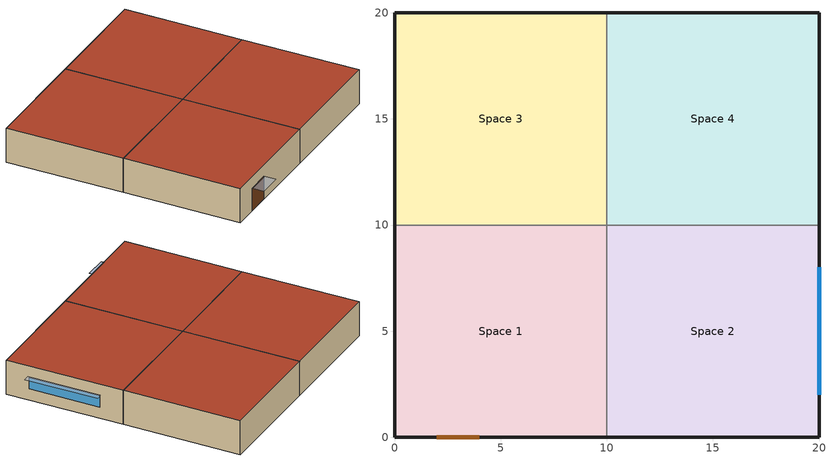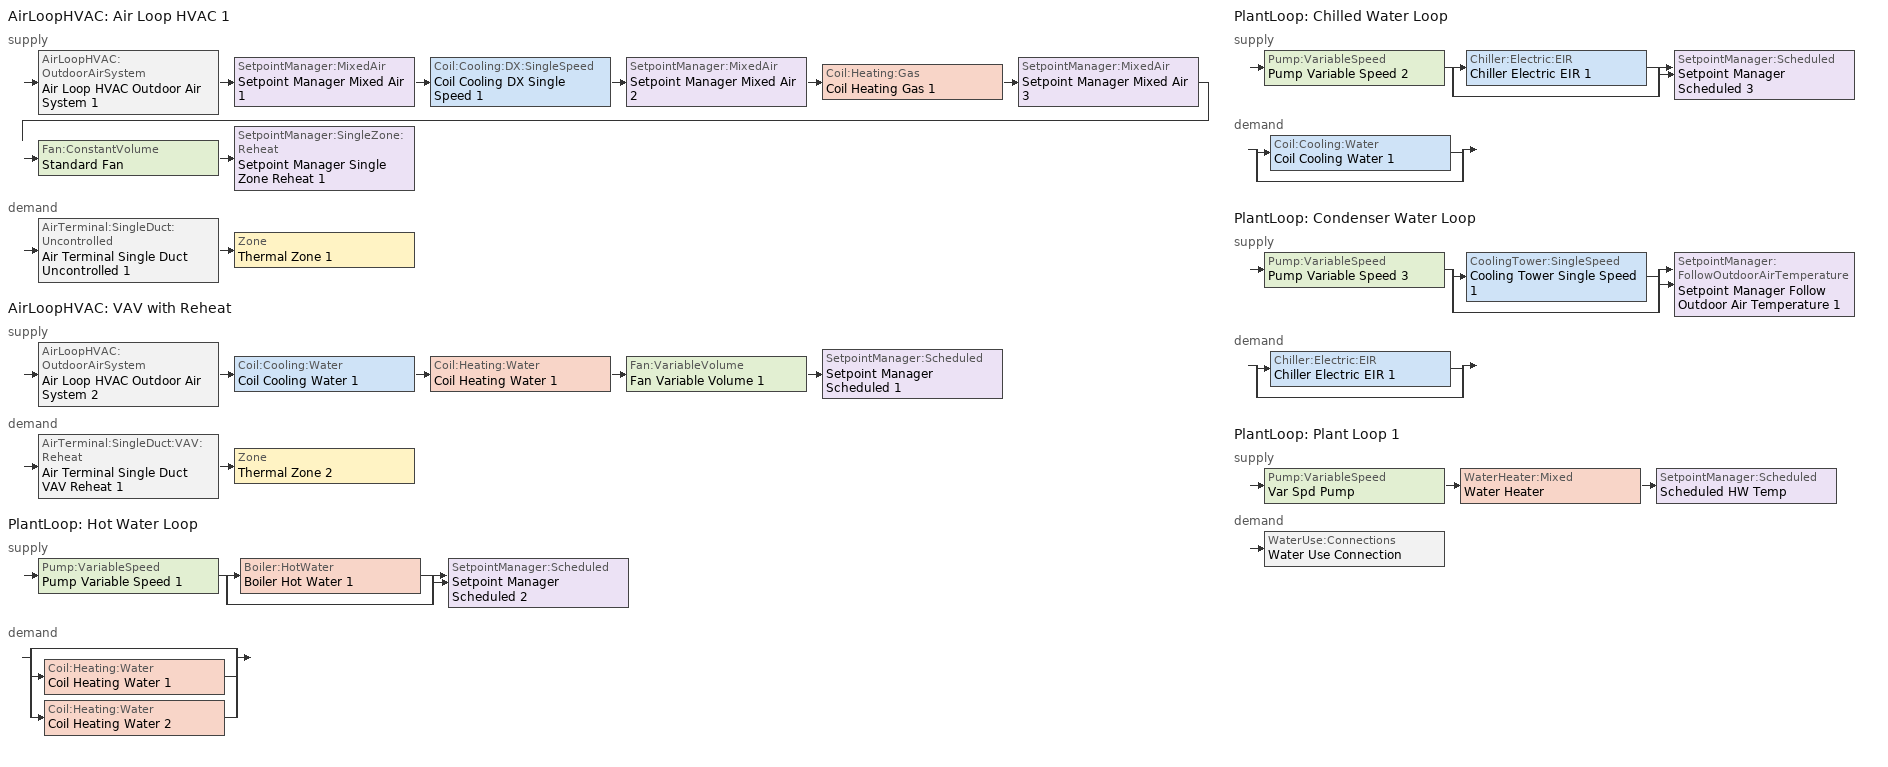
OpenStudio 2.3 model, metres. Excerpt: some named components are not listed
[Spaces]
Space 1
 floor ground: 10,10 10,0 0,0 0,10 z0
 wall outside: 0,10 0,0 10,0 z0:3
 wall to Space 3: 10,10 0,10 z0:3
 wall to Space 2: 10,0 10,10 z0:3
 door: 2,0 4,0 z0:2
 roof outside: 10,0 10,10 0,10 0,0 z3
Space 2
 floor ground: 20,10 20,0 10,0 10,10 z0
 wall outside: 10,0 20,0 20,10 z0:3
 wall to Space 4: 20,10 10,10 z0:3
 window: 20,2 20,8 z1:2
 roof outside: 20,0 20,10 10,10 10,0 z3
Space 3
 floor ground: 10,20 10,10 0,10 0,20 z0
 wall outside: 10,20 0,20 0,10 z0:3
 wall to Space 4: 10,10 10,20 z0:3
 roof outside: 10,10 10,20 0,20 0,10 z3
Space 4
 floor ground: 20,20 20,10 10,10 10,20 z0
 wall outside: 20,10 20,20 10,20 z0:3
 roof outside: 20,10 20,20 10,20 10,10 z3
shading: 20.55,1.9 20.55,8.1 20,8.1 20,1.9 z2.1; 4,-1 4,0 2,0 2,-1 z2
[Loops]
AirLoopHVAC 'Air Loop HVAC 1'
 supply: AirLoopHVAC:OutdoorAirSystem 'Air Loop HVAC Outdoor Air System 1' > SetpointManager:MixedAir 'Setpoint Manager Mixed Air 1' > Coil:Cooling:DX:SingleSpeed 'Coil Cooling DX Single Speed 1' > SetpointManager:MixedAir 'Setpoint Manager Mixed Air 2' > Coil:Heating:Gas 'Coil Heating Gas 1' > SetpointManager:MixedAir 'Setpoint Manager Mixed Air 3' > Fan:ConstantVolume 'Standard Fan' > SetpointManager:SingleZone:Reheat 'Setpoint Manager Single Zone Reheat 1'
 demand: AirTerminal:SingleDuct:Uncontrolled 'Air Terminal Single Duct Uncontrolled 1' > Zone 'Thermal Zone 1'
AirLoopHVAC 'VAV with Reheat'
 supply: AirLoopHVAC:OutdoorAirSystem 'Air Loop HVAC Outdoor Air System 2' > Coil:Cooling:Water 'Coil Cooling Water 1' > Coil:Heating:Water 'Coil Heating Water 1' > Fan:VariableVolume 'Fan Variable Volume 1' > SetpointManager:Scheduled 'Setpoint Manager Scheduled 1'
 demand: AirTerminal:SingleDuct:VAV:Reheat 'Air Terminal Single Duct VAV Reheat 1' > Zone 'Thermal Zone 2'
PlantLoop 'Hot Water Loop'
 supply: Pump:VariableSpeed 'Pump Variable Speed 1' > split
  | Boiler:HotWater 'Boiler Hot Water 1'
  | bypass
  join > SetpointManager:Scheduled 'Setpoint Manager Scheduled 2'
 demand: split
  | bypass
  | Coil:Heating:Water 'Coil Heating Water 1'
  | Coil:Heating:Water 'Coil Heating Water 2'
PlantLoop 'Chilled Water Loop'
 supply: Pump:VariableSpeed 'Pump Variable Speed 2' > split
  | Chiller:Electric:EIR 'Chiller Electric EIR 1'
  | bypass
  join > SetpointManager:Scheduled 'Setpoint Manager Scheduled 3'
 demand: split
  | Coil:Cooling:Water 'Coil Cooling Water 1'
  | bypass
PlantLoop 'Condenser Water Loop'
 supply: Pump:VariableSpeed 'Pump Variable Speed 3' > split
  | CoolingTower:SingleSpeed 'Cooling Tower Single Speed 1'
  | bypass
  join > SetpointManager:FollowOutdoorAirTemperature 'Setpoint Manager Follow Outdoor Air Temperature 1'
 demand: split
  | Chiller:Electric:EIR 'Chiller Electric EIR 1'
  | bypass
PlantLoop 'Plant Loop 1'
 supply: Pump:VariableSpeed 'Var Spd Pump' > WaterHeater:Mixed 'Water Heater' > SetpointManager:Scheduled 'Scheduled HW Temp'
 demand: WaterUse:Connections 'Water Use Connection'
[Site]
Chicago Ohare Intl Ap: Latitude {deg}=41.98; Longitude {deg}=-87.92; Time Zone {hr}=-6; Elevation {m}=201
[Site:GroundTemperature:BuildingSurface]
19.527, 19.502, 19.536, 19.598, 20.002, 21.64, 22.225, 22.375, 21.449, 20.121, 19.802, 19.633
[Site:WaterMainsTemperature]
Calculation Method=Correlation; Annual Average Outdoor Air Temperature {C}=9.69; Maximum Difference In Monthly Average Outdoor Air Temperatures {deltaC}=28.1
[SizingPeriod:DesignDay] Barometric Pressure {Pa}=99063; Rain Indicator=0; Snow Indicator=0; Day of Month=21; Daylight Saving Time Indicator=0; Humidity Indicating Type=WetBulb; Dry-Bulb Temperature Range Modifier Type=DefaultMultipliers; Solar Model Indicator=AshraeClearSky
Name | Maximum Dry-Bulb Temperature {C} | Daily Dry-Bulb Temperature Range {deltaC} | Humidity Indicating Conditions at Maximum Dry-Bulb | Wind Speed {m/s} | Wind Direction {deg} | Sky Clearness | Month | Day Type
Sizing Period Design Day 1 | -20.6 | 0 | -20.6 | 4.9 | 270 | 0 | 1 | WinterDesignDay
Sizing Period Design Day 2 | 33.2 | 10.7 | 23.8 | 5.3 | 230 | 1 | 7 | SummerDesignDay
[Building]
Building 1: Default Construction Set=Default Constructions; Default Schedule Set=Default Schedules
[ClimateZones]
Climate Zone Institution Name 1=ASHRAE; Climate Zone Document Name 1=ANSI/ASHRAE Standard 169; Climate Zone Document Year 1=2006; Climate Zone Institution Name 2=CEC; Climate Zone Document Name 2=California Climate Zone Descriptions; Climate Zone Document Year 2=1995
[DefaultConstructionSet]
Default Constructions: Default Exterior Surface Constructions=Exterior Surface Constructions; Default Interior Surface Constructions=Interior Surface Constructions; Default Ground Contact Surface Constructions=Ground Contact Surface Constructions; Default Exterior SubSurface Constructions=Exterior SubSurface Constructions; Default Interior SubSurface Constructions=Interior SubSurface Constructions; Interior Partition Construction=Interior Partition
[DefaultSurfaceConstructions]
Name | Wall Construction | Roof Ceiling Construction | Floor Construction
Exterior Surface Constructions | Exterior Wall | Exterior Roof
Interior Surface Constructions | Air Wall | Interior Ceiling | Interior Floor
Ground Contact Surface Constructions |  |  | Slab
[DefaultSubSurfaceConstructions]
Name | Fixed Window Construction | Operable Window Construction | Door Construction | Glass Door Construction | Overhead Door Construction | Skylight Construction | Tubular Daylight Dome Construction | Tubular Daylight Diffuser Construction
Exterior SubSurface Constructions | Exterior Window | Exterior Window | Exterior Door | Exterior Window | Exterior Door | Exterior Window | Exterior Window | Exterior Window
Interior SubSurface Constructions | Interior Window | Interior Window | Interior Door | Interior Window | Interior Door | Interior Window | Interior Window | Interior Window
[Material]
Name | Roughness | Thickness {m} | Conductivity {W/m-K} | Density {kg/m3} | Specific Heat {J/kg-K} | Thermal Absorptance | Solar Absorptance | Visible Absorptance
M01 100mm brick | MediumRough | 0.1016 | 0.89 | 1920 | 790
M15 200mm heavyweight concrete | MediumRough | 0.2032 | 1.95 | 2240 | 900
I02 50mm insulation board | MediumRough | 0.0508 | 0.03 | 43 | 1210
G01a 19mm gypsum board | MediumSmooth | 0.019 | 0.16 | 800 | 1090
M11 100mm lightweight concrete | MediumRough | 0.1016 | 0.53 | 1280 | 840
F16 Acoustic tile | MediumSmooth | 0.0191 | 0.06 | 368 | 590
MAT-CC05 8 HW CONCRETE | Rough | 0.2032 | 1.311 | 2240 | 836.8 | 0.9 | 0.7 | 0.7
F08 Metal surface | Smooth | 0.0008 | 45.28 | 7824 | 500
I02 25mm insulation board | MediumRough | 0.0254 | 0.03 | 43 | 1210
G05 25mm wood | MediumSmooth | 0.0254 | 0.15 | 608 | 1630
[Material:AirGap]
Name | Thermal Resistance {m2-K/W}
F04 Wall air space resistance | 0.15
F05 Ceiling air space resistance | 0.18
[Construction]
Exterior Wall: M01 100mm brick, M15 200mm heavyweight concrete, I02 50mm insulation board, F04 Wall air space resistance, G01a 19mm gypsum board
Exterior Roof; Interior Ceiling: M11 100mm lightweight concrete, F05 Ceiling air space resistance, F16 Acoustic tile
Interior Floor: F16 Acoustic tile, F05 Ceiling air space resistance, M11 100mm lightweight concrete
Air Wall: Air Wall Material
Slab: MAT-CC05 8 HW CONCRETE, CP02 CARPET PAD
Exterior Window; Interior Window: Simple Glazing
Exterior Door: F08 Metal surface, I02 25mm insulation board
Interior Door; Interior Partition: G05 25mm wood
[Material:AirWall]
Air Wall Material
[Material:NoMass]
CP02 CARPET PAD: Roughness=VeryRough; Thermal Resistance {m2-K/W}=0.2165; Thermal Absorptance=0.9; Solar Absorptance=0.7; Visible Absorptance=0.8
[WindowMaterial:SimpleGlazingSystem]
Simple Glazing: U-Factor {W/m2-K}=3.23646; Solar Heat Gain Coefficient=0.39; Visible Transmittance=0.6
[DefaultScheduleSet]
Name | Number of People Schedule | People Activity Level Schedule | Lighting Schedule | Electric Equipment Schedule | Gas Equipment Schedule | Hot Water Equipment Schedule | Infiltration Schedule
Default Schedules | Medium Office Number of People Schedule | Medium Office People Activity Level Schedule | Medium Office Lighting Schedule | Medium Office Electric Equipment Schedule | Medium Office Gas Equipment Schedule | Medium Office Hot Water Equipment Schedule | Medium Office Infiltration Schedule
MediumOffice Schedules | Medium Office Bldg Occ | Medium Office Activity | Medium Office Bldg Light | Medium Office Bldg Equip |  |  | Medium Office Infil Quarter On
[SpaceType]
Name | Default Schedule Set | Design Specification Outdoor Air Object
Space Type 1
ASHRAE 189.1-2009 ClimateZone 4-8 MediumOffice | MediumOffice Schedules | MediumOffice Outdoor Air
[Lights:Definition] Design Level Calculation Method=Watts/Area
Name | Watts per Space Floor Area {W/m2} | Lighting Level | Watts per Space Floor Area
Lights Definition 1 | 10
ASHRAE 189.1-2009 ClimateZone 4-8 MediumOffice LightsDef |  | 0 | 9.68752
[Lights]
Name | Lights Definition | Space or SpaceType
Lights 1 | Lights Definition 1 | Space Type 1
ASHRAE 189.1-2009 ClimateZone 4-8 MediumOffice LightsInst | ASHRAE 189.1-2009 ClimateZone 4-8 MediumOffice LightsDef | ASHRAE 189.1-2009 ClimateZone 4-8 MediumOffice
[ElectricEquipment:Definition]
Name | Design Level Calculation Method | Watts per Space Floor Area {W/m2} | Design Level {W} | Design Level | Watts per Space Floor Area
Electric Equipment Definition 1 | Watts/Area | 5
Printer Definition | EquipmentLevel |  | 200
ASHRAE 189.1-2009 ClimateZone 4-8 MediumOffice ElecDef | Watts/Area |  |  | 0 | 5.81251
[ElectricEquipment]
Name | Electric Equipment Definition | Space or SpaceType
Electric Equipment 1 | Electric Equipment Definition 1 | Space Type 1
Printer | Printer Definition | Space 4
ASHRAE 189.1-2009 ClimateZone 4-8 MediumOffice ElecInst | ASHRAE 189.1-2009 ClimateZone 4-8 MediumOffice ElecDef | ASHRAE 189.1-2009 ClimateZone 4-8 MediumOffice
[People:Definition] Number of People Calculation Method=People/Area; Fraction Radiant=0.3
Name | People per Space Floor Area {person/m2} | Number of People | People per Space Floor Area
People Definition 1 | 0.05
MediumOffice PeopDef |  | 0 | 0.0538196
[People]
Name | People Definition | Space or SpaceType
People 1 | People Definition 1 | Space Type 1
ASHRAE 189.1-2009 ClimateZone 4-8 MediumOffice PeopInst | MediumOffice PeopDef | ASHRAE 189.1-2009 ClimateZone 4-8 MediumOffice
[ThermalZone] Use Ideal Air Loads=No
Name | Primary Daylighting Control | Fraction of Zone Controlled by Primary Daylighting Control | Illuminance Map | Thermostat
Thermal Zone 1 | Daylighting Control 1 | 0.25 | Illuminance Map 1 | Thermostat Setpoint Dual Setpoint 1
Thermal Zone 2 |  |  |  | Thermostat Setpoint Dual Setpoint 2
[Sizing:Zone] Zone Cooling Design Supply Air Temperature Input Method=SupplyAirTemperature; Zone Cooling Design Supply Air Temperature {C}=14; Zone Cooling Design Supply Air Temperature Difference {deltaC}=11.11; Zone Heating Design Supply Air Temperature Input Method=SupplyAirTemperature; Zone Heating Design Supply Air Temperature {C}=40; Zone Heating Design Supply Air Temperature Difference {deltaC}=11.11; Zone Cooling Design Supply Air Humidity Ratio {kg-H2O/kg-air}=0.0085; Zone Heating Design Supply Air Humidity Ratio {kg-H2O/kg-air}=0.008; Heating Design Air Flow Method=DesignDay; Account for Dedicated Outdoor Air System=No; Dedicated Outdoor Air System Control Strategy=NeutralSupplyAir; Dedicated Outdoor Air Low Setpoint Temperature for Design {C}=Autosize; Dedicated Outdoor Air High Setpoint Temperature for Design {C}=Autosize
Thermal Zone 1; Thermal Zone 2
[Zone equipment]
Thermal Zone 1: Air Terminal Single Duct Uncontrolled 1
Thermal Zone 2: Air Terminal Single Duct VAV Reheat 1, Zone Exhaust Fan
[ThermostatSetpoint:DualSetpoint] Heating Setpoint Temperature Schedule=Medium Office Heating Setpoint Schedule; Cooling Setpoint Temperature Schedule=Medium Office Cooling Setpoint Schedule
Thermostat Setpoint Dual Setpoint 1; Thermostat Setpoint Dual Setpoint 2
[BuildingStory]
Building Story 1: Nominal Z Coordinate {m}=0; Nominal Floor to Floor Height {m}=3
[Space] Building Story=Building Story 1
Name | Space Type | Thermal Zone | Part of Total Floor Area
Space 1 | Space Type 1 | Thermal Zone 2
Space 2 | Space Type 1 | Thermal Zone 2 | Yes
Space 3 |  | Thermal Zone 1 | Yes
Space 4 | ASHRAE 189.1-2009 ClimateZone 4-8 MediumOffice | Thermal Zone 1
[Daylighting:Control]
Daylighting Control 1: Space=Space 2; Position X-Coordinate {m}=5; Position Y-Coordinate {m}=5; Position Z-Coordinate {m}=1.1
[Glare:Sensor]
Glare Sensor 1: Space=Space 2; Position X-Coordinate {m}=5; Position Y-Coordinate {m}=5; Position Z-Coordinate {m}=1.1
[Fan:ConstantVolume]
Standard Fan: Availability Schedule=ALWAYS_ON; Maximum Flow Rate {m3/s}=AutoSize
[Coil:Heating:Gas]
Coil Heating Gas 1: Availability Schedule=ALWAYS_ON; Gas Burner Efficiency=0.8; Nominal Capacity {W}=AutoSize; Parasitic Electric Load {W}=0; Parasitic Gas Load {W}=0
[Coil:Cooling:DX:SingleSpeed]
Coil Cooling DX Single Speed 1: Availability Schedule=ALWAYS_ON; Rated Total Cooling Capacity {W}=autosize; Rated Sensible Heat Ratio=autosize; Rated COP {W/W}=3; Rated Air Flow Rate {m3/s}=autosize; Rated Evaporator Fan Power Per Volume Flow Rate {W/(m3/s)}=773.3; Total Cooling Capacity Function of Temperature Curve=Curve Biquadratic 1; Total Cooling Capacity Function of Flow Fraction Curve=Curve Quadratic 1; Energy Input Ratio Function of Temperature Curve=Curve Biquadratic 2; Energy Input Ratio Function of Flow Fraction Curve=Curve Quadratic 2; Part Load Fraction Correlation Curve=Curve Quadratic 3; Condenser Type=AirCooled; Evaporative Condenser Effectiveness=0; Evaporative Condenser Air Flow Rate {m3/s}=Autosize; Evaporative Condenser Pump Rated Power Consumption {W}=Autosize; Crankcase Heater Capacity {W}=0; Maximum Outdoor Dry-Bulb Temperature for Crankcase Heater Operation {C}=0; Basin Heater Capacity {W/K}=0; Basin Heater Setpoint Temperature {C}=10
[EvaporativeCooler:Direct:ResearchSpecial]
Evaporative Cooler Direct Research Special 1: Availability Schedule=ALWAYS_ON; Cooler Effectiveness=1; Recirculating Water Pump Power Consumption {W}=0; Primary Air Design Flow Rate {m3/s}=Autosize; Drift Loss Fraction=0; Blowdown Concentration Ratio=0; Water Pump Power Sizing Factor {W/(m3/s)}=0.1
[AirTerminal:SingleDuct:Uncontrolled]
Air Terminal Single Duct Uncontrolled 1: Availability Schedule=ALWAYS_ON; Maximum Air Flow Rate {m3/s}=AutoSize
[Controller:OutdoorAir] Minimum Outdoor Air Flow Rate {m3/s}=Autosize; Maximum Outdoor Air Flow Rate {m3/s}=Autosize; Economizer Control Type=NoEconomizer; Economizer Control Action Type=ModulateFlow; Economizer Maximum Limit Dry-Bulb Temperature {C}=28; Economizer Maximum Limit Enthalpy {J/kg}=64000; Economizer Minimum Limit Dry-Bulb Temperature {C}=-100; Lockout Type=NoLockout; Minimum Limit Type=FixedMinimum; High Humidity Control=No
Name | Controller Mechanical Ventilation | Heat Recovery Bypass Control Type
Controller Outdoor Air 1 | Controller Mechanical Ventilation 1 | BypassWhenOAFlowGreaterThanMinimum
Controller Outdoor Air 2 | Controller Mechanical Ventilation 2 | BypassWhenWithinEconomizerLimits
[Controller:MechanicalVentilation] Availability Schedule=Always On Discrete; System Outdoor Air Method=ZoneSum
Controller Mechanical Ventilation 1; Controller Mechanical Ventilation 2
[AirLoopHVAC:OutdoorAirSystem]
Name | Controller
Air Loop HVAC Outdoor Air System 1 | Controller Outdoor Air 1
Air Loop HVAC Outdoor Air System 2 | Controller Outdoor Air 2
[AirLoopHVAC] Availability Schedule=Always On Discrete; Design Supply Air Flow Rate {m3/s}=AutoSize
Air Loop HVAC 1; VAV with Reheat
[Sizing:System] Type of Load to Size On=Sensible; Design Outdoor Air Flow Rate {m3/s}=Autosize; Minimum System Air Flow Ratio=0.3; Preheat Design Temperature {C}=7; Preheat Design Humidity Ratio {kg-H2O/kg-Air}=0.008; Precool Design Temperature {C}=12.8; Precool Design Humidity Ratio {kg-H2O/kg-Air}=0.008; Central Cooling Design Supply Air Temperature {C}=12.8; Sizing Option=NonCoincident; 100% Outdoor Air in Cooling=Yes; 100% Outdoor Air in Heating=Yes; Central Cooling Design Supply Air Humidity Ratio {kg-H2O/kg-Air}=0.0085; Central Heating Design Supply Air Humidity Ratio {kg-H2O/kg-Air}=0.008; Cooling Design Air Flow Method=DesignDay; Cooling Design Air Flow Rate {m3/s}=0; Heating Design Air Flow Method=DesignDay; Heating Design Air Flow Rate {m3/s}=0; System Outdoor Air Method=ZoneSum; Zone Maximum Outdoor Air Fraction=1; Cooling Supply Air Flow Rate Per Floor Area {m3/s-m2}=0.00996765; Cooling Fraction of Autosized Cooling Supply Air Flow Rate=1; Cooling Supply Air Flow Rate Per Unit Cooling Capacity {m3/s-W}=3.94755e-05; Heating Supply Air Flow Rate Per Floor Area {m3/s-m2}=0.00996765; Heating Fraction of Autosized Heating Supply Air Flow Rate=1; Heating Fraction of Autosized Cooling Supply Air Flow Rate=1; Heating Supply Air Flow Rate Per Unit Heating Capacity {m3/s-W}=3.15882e-05; Cooling Design Capacity Method=CoolingDesignCapacity; Cooling Design Capacity {W}=Autosize; Cooling Design Capacity Per Floor Area {W/m2}=234.7; Fraction of Autosized Cooling Design Capacity=1; Heating Design Capacity Method=HeatingDesignCapacity; Heating Design Capacity {W}=Autosize; Heating Design Capacity Per Floor Area {W/m2}=157; Fraction of Autosized Heating Design Capacity=1; Central Cooling Capacity Control Method=OnOff
Name | Central Heating Design Supply Air Temperature {C}
Air Loop HVAC 1 | 16.7
VAV with Reheat | 12.8
[SetpointManager:SingleZone:Reheat]
Setpoint Manager Single Zone Reheat 1: Minimum Supply Air Temperature {C}=-99; Maximum Supply Air Temperature {C}=99; Control Zone=Thermal Zone 1
[DesignSpecification:OutdoorAir]
MediumOffice Outdoor Air: Outdoor Air Method=Sum; Outdoor Air Flow per Person=0.0107645; Outdoor Air Flow per Floor Area=0; Outdoor Air Flow Rate=0; Outdoor Air Flow Air Changes per Hour=0
[SpaceInfiltration:DesignFlowRate]
ASHRAE 189.1-2009 ClimateZone 4-8 MediumOffice Infil: Space or SpaceType=ASHRAE 189.1-2009 ClimateZone 4-8 MediumOffice; Design Flow Rate Calculation Method=AirChanges/Hour; Design Flow Rate=0; Air Changes per Hour=0.15
[Fan:VariableVolume]
Fan Variable Volume 1: Availability Schedule=Always On Discrete; Fan Efficiency=0.6045; Pressure Rise {Pa}=500; Maximum Flow Rate {m3/s}=Autosize; Fan Power Minimum Flow Rate Input Method=FixedFlowRate; Fan Power Minimum Flow Fraction=0; Fan Power Minimum Air Flow Rate {m3/s}=0; Motor Efficiency=0.93; Motor In Airstream Fraction=1; Fan Power Coefficient 1=0.0407599; Fan Power Coefficient 2=0.088045; Fan Power Coefficient 3=-0.0729261; Fan Power Coefficient 4=0.94374; Fan Power Coefficient 5=0
[Coil:Heating:Water] Availability Schedule=Always On Discrete
Coil Heating Water 1; Coil Heating Water 2
[Coil:Cooling:Water]
Coil Cooling Water 1: Availability Schedule=Always On Discrete
[SetpointManager:Scheduled] Control Variable=Temperature
Name | Schedule
Setpoint Manager Scheduled 1 | Deck_Temperature
Setpoint Manager Scheduled 2 | Hot_Water_Temperature
Setpoint Manager Scheduled 3 | Chilled_Water_Temperature
Scheduled HW Temp | Water Heater Setpoint Temperature
[PlantLoop] Glycol Concentration=0; Plant Loop Volume {m3}=Autocalculate; Load Distribution Scheme=Optimal
Name | Fluid Type
Hot Water Loop | Water
Chilled Water Loop; Condenser Water Loop; Plant Loop 1
[Sizing:Plant] Sizing Option=NonCoincident; Zone Timesteps in Averaging Window=1; Coincident Sizing Factor Mode=None
Name | Loop Type | Design Loop Exit Temperature {C} | Loop Design Temperature Difference {deltaC}
Hot Water Loop; Plant Loop 1 | Heating | 82 | 11
Chilled Water Loop | Cooling | 7.22 | 6.67
Condenser Water Loop | Condenser | 29.4 | 5.6
[Pump:VariableSpeed] Pump Control Type=Intermittent
Pump Variable Speed 1; Pump Variable Speed 2; Pump Variable Speed 3
[Boiler:HotWater]
Boiler Hot Water 1: Efficiency Curve Temperature Evaluation Variable=LeavingBoiler; Normalized Boiler Efficiency Curve=Boiler Efficiency; Water Outlet Upper Temperature Limit {C}=99; Boiler Flow Mode=ConstantFlow; Parasitic Electric Load {W}=0; Sizing Factor=1
[Controller:WaterCoil] Minimum Actuated Flow {m3/s}=0
Name | Water Coil | Action
Controller Water Coil 1 | Coil Heating Water 1 | Normal
Controller Water Coil 2 | Coil Cooling Water 1 | Reverse
[Chiller:Electric:EIR]
Chiller Electric EIR 1: Reference Capacity {W}=Autosize; Reference COP {W/W}=5.5; Cooling Capacity Function of Temperature Curve=Curve Biquadratic 3; Electric Input to Cooling Output Ratio Function of Temperature Curve=Curve Biquadratic 4; Electric Input to Cooling Output Ratio Function of Part Load Ratio Curve=Curve Quadratic 4; Design Heat Recovery Water Flow Rate {m3/s}=0; Sizing Factor=1; Basin Heater Capacity {W/K}=0; Basin Heater Setpoint Temperature {C}=10
[AirTerminal:SingleDuct:VAV:Reheat]
Air Terminal Single Duct VAV Reheat 1: Availability Schedule=Always On Discrete; Maximum Air Flow Rate {m3/s}=Autocalculate; Zone Minimum Air Flow Input Method=Constant; Constant Minimum Air Flow Fraction=0.3; Fixed Minimum Air Flow Rate {m3/s}=0; Reheat Coil=Coil Heating Water 2; Maximum Hot Water or Steam Flow Rate {m3/s}=Autocalculate; Minimum Hot Water or Steam Flow Rate {m3/s}=0; Convergence Tolerance=0.001; Damper Heating Action=Normal; Maximum Flow per Zone Floor Area During Reheat {m3/s-m2}=Autocalculate; Maximum Flow Fraction During Reheat=Autocalculate; Maximum Reheat Air Temperature {C}=35; Control For Outdoor Air=No
[CoolingTower:SingleSpeed]
Cooling Tower Single Speed 1: Design Water Flow Rate {m3/s}=autosize; Design Air Flow Rate {m3/s}=autosize; Fan Power at Design Air Flow Rate {W}=autosize; U-Factor Times Area Value at Design Air Flow Rate {W/K}=autosize; Air Flow Rate in Free Convection Regime {m3/s}=autosize; U-Factor Times Area Value at Free Convection Air Flow Rate {W/K}=autosize; Performance Input Method=UFactorTimesAreaAndDesignWaterFlowRate; Free Convection Capacity {W}=0; Basin Heater Capacity {W/K}=0; Evaporation Loss Mode=LossFactor; Evaporation Loss Factor {percent/K}=0.2; Drift Loss Percent {percent}=0.008; Blowdown Calculation Mode=ConcentrationRatio; Blowdown Concentration Ratio=3; Capacity Control=FanCycling; Number of Cells=1; Cell Control=MinimalCell; Cell Minimum  Water Flow Rate Fraction=0.33; Cell Maximum Water Flow Rate Fraction=2.5; Sizing Factor=1
[SetpointManager:FollowOutdoorAirTemperature]
Setpoint Manager Follow Outdoor Air Temperature 1: Control Variable=Temperature; Reference Temperature Type=OutdoorAirWetBulb; Offset Temperature Difference {deltaC}=1.5; Maximum Setpoint Temperature {C}=80; Minimum Setpoint Temperature {C}=6
[Fan:ZoneExhaust]
Zone Exhaust Fan: Fan Efficiency=0.6; Pressure Rise {Pa}=0; System Availability Manager Coupling Mode=Decoupled
[Exterior:Lights:Definition]
Exterior Lights Definition 1: Design Level {W}=350
[Exterior:Lights]
Exterior Lights 1: Exterior Lights Definition=Exterior Lights Definition 1; Schedule=Always On Discrete; Control Option=AstronomicalClock
[GasEquipment:Definition]
Gas Equipment Definition 1: Design Level Calculation Method=EquipmentLevel; Design Level {W}=300; Fraction Latent=0.5; Fraction Radiant=0.2
[GasEquipment] Gas Equipment Definition=Gas Equipment Definition 1
Name | Space or SpaceType
Gas Equipment 1 | ASHRAE 189.1-2009 ClimateZone 4-8 MediumOffice
Gas Equipment 2 | Space Type 1
[WaterUse:Equipment:Definition]
Shower: Peak Flow Rate {m3/s}=0.00018; Target Temperature Schedule=Shower
[WaterUse:Equipment] Water Use Equipment Definition=Shower
Name | Space | Flow Rate Fraction Schedule
Water Fixture | Space 1
Water Fixture 1 | Space 2
Water Fixture 2 | Space 3
Water Fixture 3 | Space 1 | Large Office Activity
[WaterUse:Connections]
Water Use Connection: Water Use Equipment Name 1=Water Fixture 3
[WaterHeater:Mixed]
Water Heater: Tank Volume {m3}=0.3785; Setpoint Temperature Schedule=Water Heater Setpoint Temperature 1; Deadband Temperature Difference {deltaC}=2; Maximum Temperature Limit {C}=82.22; Heater Control Type=Cycle; Heater Maximum Capacity {W}=845000; Heater Fuel Type=NaturalGas; Heater Thermal Efficiency=0.8; Off Cycle Parasitic Fuel Consumption Rate {W}=20; Off Cycle Parasitic Fuel Type=NaturalGas; Off Cycle Parasitic Heat Fraction to Tank=0.8; On Cycle Parasitic Fuel Type=NaturalGas; Ambient Temperature Indicator=Schedule; Ambient Temperature Schedule=Water Heater Ambient Temperature 1; Off Cycle Loss Coefficient to Ambient Temperature {W/K}=6; On Cycle Loss Coefficient to Ambient Temperature {W/K}=6; Use Side Effectiveness=1; Source Side Effectiveness=1; Use Side Design Flow Rate {m3/s}=autosize; Source Side Design Flow Rate {m3/s}=autosize; Indirect Water Heating Recovery Time {hr}=1.5
[SteamEquipment:Definition]
Steam Equipment Definition 1: Design Level Calculation Method=EquipmentLevel; Design Level {W}=3
[SteamEquipment]
Steam Equipment 1: Steam Equipment Definition=Steam Equipment Definition 1; Space or SpaceType=Space Type 1; Schedule=Medium Office Electric Equipment Schedule
[Schedule:Ruleset]
Name | Default Day Schedule | Summer Design Day Schedule | Winter Design Day Schedule
Medium Office Number of People Schedule | Medium Office Number of People All Other Days Schedule | Medium Office Number of People Summer Design Day Schedule 1
Medium Office People Activity Level Schedule | Medium Office People Activity Level All Days Schedule
Medium Office Lighting Schedule | Medium Office Lighting All Other Days Schedule | Medium Office Lighting Summer Design Day Schedule 1 | Medium Office Lighting Winter Design Day Schedule 1
Medium Office Electric Equipment Schedule | Medium Office Electric Equipment All Other Days Schedule | Medium Office Electric Equipment Summer Design Day Schedule 1 | Medium Office Electric Equipment Winter Design Day Schedule 1
Medium Office Gas Equipment Schedule | Medium Office Gas Equipment All Other Days Schedule | Medium Office Gas Equipment Summer Design Day Schedule 1 | Medium Office Gas Equipment Winter Design Day Schedule 1
Medium Office Hot Water Equipment Schedule | Medium Office Hot Water Equipment Default Schedule | Medium Office Hot Water Equipment Summer Design Day Schedule 1 | Medium Office Hot Water Equipment Winter Design Day Schedule 1
Medium Office Infiltration Schedule | Medium Office Infiltration Default Schedule | Medium Office Infiltration Summer Design Day Schedule 1 | Medium Office Infiltration Winter Design Day Schedule 1
Medium Office Cooling Setpoint Schedule | Medium Office Cooling Setpoint All Other Days Schedule | Medium Office Cooling Setpoint Summer Design Day Schedule 1
Medium Office Heating Setpoint Schedule | Medium Office Heating Setpoint All Other Days Schedule |  | Medium Office Heating Setpoint Winter Design Day Schedule 1
Medium Office Bldg Occ | Medium Office Bldg Occ Default Schedule | Medium Office Bldg Occ Summer Design Day | Medium Office Bldg Occ Winter Design Day
Medium Office Activity | Medium Office Activity Default Schedule | Medium Office Activity Summer Design Day | Medium Office Activity Winter Design Day
Medium Office Bldg Light | Medium Office Bldg Light Default Schedule | Medium Office Bldg Light Summer Design Day | Medium Office Bldg Light Winter Design Day
Medium Office Bldg Equip | Medium Office Bldg Equip Default Schedule | Medium Office Bldg Equip Summer Design Day | Medium Office Bldg Equip Winter Design Day
Medium Office Infil Quarter On | Medium Office Infil Quarter On Default Schedule | Medium Office Infil Quarter On Summer Design Day | Medium Office Infil Quarter On Winter Design Day
Deck_Temperature | Deck_Temperature_Default | Deck_Temperature_Summer_Design_Day | Deck_Temperature_Winter_Design_Day
Hot_Water_Temperature | Hot_Water_Temperature_Default | Hot_Water_Temperature_Summer_Design_Day | Hot_Water_Temperature_Winter_Design_Day
Chilled_Water_Temperature | Chilled_Water_Temperature_Default | Chilled_Water_Temperature_Summer_Design_Day | Chilled_Water_Temperature_Winter_Design_Day
Large Office Activity | Large Office Activity Default Schedule | Large Office Activity Summer Design Day | Large Office Activity Winter Design Day
Water Heater Setpoint Temperature | Water Heater Setpoint Temperature Default
Water Heater Setpoint Temperature 1 | Water Heater Setpoint Temperature Default 1
Water Heater Ambient Temperature 1 | Water Heater Ambient Temperature Default 1
Shower | Schedule Day 2
[Schedule:Day]
Medium Office Number of People All Other Days Schedule; Medium Office Lighting Winter Design Day Schedule 1; Medium Office Electric Equipment Winter Design Day Schedule 1; Medium Office Gas Equipment Winter Design Day Schedule 1; Medium Office Bldg Occ Winter Design Day; Medium Office Bldg Occ Rule 1 Day Schedule; Medium Office Bldg Light Winter Design Day; Medium Office Bldg Equip Winter Design Day: 24, 0, 0
Medium Office Number of People Summer Design Day Schedule 1; Medium Office Bldg Occ Summer Design Day: 6, 0, 0, 22, 0, 1, 24, 0, 0.05
Medium Office Number of People Weekdays Schedule; Medium Office Bldg Occ Default Schedule: 6, 0, 0, 7, 0, 0.1, 8, 0, 0.2, 12, 0, 0.95, 13, 0, 0.5, 17, 0, 0.95, 18, 0, 0.7, 20, 0, 0.4, 22, 0, 0.1, 24, 0, 0.05
Medium Office Number of People Saturday Schedule; Medium Office Bldg Occ Rule 2 Day Schedule: 6, 0, 0, 8, 0, 0.1, 14, 0, 0.5, 17, 0, 0.1, 24, 0, 0
Medium Office People Activity Level All Days Schedule; Medium Office Activity Default Schedule; Medium Office Activity Summer Design Day; Medium Office Activity Winter Design Day; Large Office Activity Default Schedule; Large Office Activity Summer Design Day; Large Office Activity Winter Design Day: 24, 0, 120
Medium Office Lighting All Other Days Schedule; Medium Office Bldg Light Rule 1 Day Schedule: 24, 0, 0.05
Medium Office Lighting Summer Design Day Schedule 1; Medium Office Electric Equipment Summer Design Day Schedule 1; Medium Office Gas Equipment Summer Design Day Schedule 1: 6, 0, 1, 24, 0, 0
Medium Office Lighting Weekdays Schedule; Medium Office Bldg Light Default Schedule: 5, 0, 0.05, 7, 0, 0.1, 8, 0, 0.3, 17, 0, 0.9, 18, 0, 0.7, 20, 0, 0.5, 22, 0, 0.3, 23, 0, 0.1, 24, 0, 0.05
Medium Office Lighting Saturday Schedule; Medium Office Bldg Light Rule 2 Day Schedule: 6, 0, 0.05, 8, 0, 0.1, 14, 0, 0.5, 17, 0, 0.15, 24, 0, 0.05
Medium Office Electric Equipment All Other Days Schedule; Medium Office Gas Equipment All Other Days Schedule; Medium Office Bldg Equip Rule 1 Day Schedule: 24, 0, 0.3
Medium Office Electric Equipment Weekdays Schedule; Medium Office Gas Equipment Weekdays Schedule; Medium Office Bldg Equip Default Schedule: 8, 0, 0.4, 12, 0, 0.9, 13, 0, 0.8, 17, 0, 0.9, 18, 0, 0.8, 20, 0, 0.6, 22, 0, 0.5, 24, 0, 0.4
Medium Office Electric Equipment Saturday Schedule; Medium Office Gas Equipment Saturday Schedule; Medium Office Bldg Equip Rule 2 Day Schedule: 6, 0, 0.3, 8, 0, 0.4, 14, 0, 0.5, 17, 0, 0.35, 24, 0, 0.3
Medium Office Hot Water Equipment Default Schedule: 5, 0, 0.04, 6, 0, 0.07, 11, 0, 0.04, 13, 0, 0.06, 14, 0, 0.09, 15, 0, 0.06, 21, 0, 0.04, 22, 0, 0.07, 24, 0, 0.04
Medium Office Hot Water Equipment Summer Design Day Schedule 1; Medium Office Hot Water Equipment Weekdays Schedule: 5, 0, 0.05, 6, 0, 0.08, 7, 0, 0.07, 8, 0, 0.19, 9, 0, 0.35, 10, 0, 0.38, 11, 0, 0.39, 12, 0, 0.47, 13, 0, 0.57, 14, 0, 0.54, 15, 0, 0.34, 16, 0, 0.33, 17, 0, 0.44, 18, 0, 0.26, 19, 0, 0.21, 20, 0, 0.15, 21, 0, 0.17, 22, 0, 0.08, 24, 0, 0.05
Medium Office Hot Water Equipment Winter Design Day Schedule 1; Medium Office Hot Water Equipment Saturday Schedule: 5, 0, 0.05, 6, 0, 0.08, 7, 0, 0.07, 8, 0, 0.11, 9, 0, 0.15, 10, 0, 0.21, 11, 0, 0.19, 12, 0, 0.23, 13, 0, 0.2, 14, 0, 0.19, 15, 0, 0.15, 16, 0, 0.13, 17, 0, 0.14, 21, 0, 0.07, 22, 0, 0.09, 24, 0, 0.05
Medium Office Infiltration Default Schedule; Medium Office Bldg Light Summer Design Day; Medium Office Bldg Equip Summer Design Day; Medium Office Infil Quarter On Rule 1 Day Schedule: 24, 0, 1
Medium Office Infiltration Summer Design Day Schedule 1; Medium Office Infiltration Weekdays Schedule; Medium Office Infil Quarter On Default Schedule; Medium Office Infil Quarter On Summer Design Day: 6, 0, 1, 22, 0, 0.25, 24, 0, 1
Medium Office Infiltration Winter Design Day Schedule 1; Medium Office Infiltration Saturday Schedule; Medium Office Infil Quarter On Winter Design Day; Medium Office Infil Quarter On Rule 2 Day Schedule: 6, 0, 1, 18, 0, 0.25, 24, 0, 1
Medium Office Cooling Setpoint All Other Days Schedule: 24, 0, 26.7
Medium Office Cooling Setpoint Summer Design Day Schedule 1; Medium Office Cooling Setpoint Weekdays Schedule: 6, 0, 26.7, 22, 0, 24, 24, 0, 26.7
Medium Office Cooling Setpoint Saturday Schedule: 6, 0, 26.7, 18, 0, 24, 24, 0, 26.7
Medium Office Heating Setpoint All Other Days Schedule: 24, 0, 15.6
Medium Office Heating Setpoint Winter Design Day Schedule 1: 24, 0, 21
Medium Office Heating Setpoint Weekdays Schedule: 6, 0, 15.6, 22, 0, 21, 24, 0, 15.6
Medium Office Heating Setpoint Saturday Schedule: 6, 0, 15.6, 18, 0, 21, 24, 0, 15.6
Deck_Temperature_Default; Deck_Temperature_Summer_Design_Day; Deck_Temperature_Winter_Design_Day: 24, 0, 12.8
Hot_Water_Temperature_Default; Hot_Water_Temperature_Summer_Design_Day; Hot_Water_Temperature_Winter_Design_Day: 24, 0, 67
Chilled_Water_Temperature_Default; Chilled_Water_Temperature_Summer_Design_Day; Chilled_Water_Temperature_Winter_Design_Day: 24, 0, 6.7
Water Heater Setpoint Temperature Default; Water Heater Setpoint Temperature Default 1: 24, 0, 60
Water Heater Ambient Temperature Default 1: 24, 0, 22
Schedule Day 2: 24, 0, 26.5938
[Schedule:Rule]
Name | Schedule Ruleset | Rule Order | Day Schedule | Apply Monday | Apply Tuesday | Apply Wednesday | Apply Thursday | Apply Friday | Apply Saturday | Apply Sunday | Date Specification Type | Start Month | Start Day | End Month | End Day
Medium Office Number of People Schedule Weekdays Rule | Medium Office Number of People Schedule | 1 | Medium Office Number of People Weekdays Schedule | Yes | Yes | Yes | Yes | Yes
Medium Office Number of People Schedule Saturday Rule | Medium Office Number of People Schedule | 0 | Medium Office Number of People Saturday Schedule |  |  |  |  |  | Yes
Medium Office Lighting Schedule Weekdays Rule | Medium Office Lighting Schedule | 1 | Medium Office Lighting Weekdays Schedule | Yes | Yes | Yes | Yes | Yes
Medium Office Lighting Schedule Saturday Rule | Medium Office Lighting Schedule | 0 | Medium Office Lighting Saturday Schedule |  |  |  |  |  | Yes
Medium Office Electric Equipment Schedule Weekdays Rule | Medium Office Electric Equipment Schedule | 1 | Medium Office Electric Equipment Weekdays Schedule | Yes | Yes | Yes | Yes | Yes
Medium Office Electric Equipment Schedule Saturday Rule | Medium Office Electric Equipment Schedule | 0 | Medium Office Electric Equipment Saturday Schedule |  |  |  |  |  | Yes
Medium Office Gas Equipment Schedule Weekdays Rule | Medium Office Gas Equipment Schedule | 1 | Medium Office Gas Equipment Weekdays Schedule | Yes | Yes | Yes | Yes | Yes
Medium Office Gas Equipment Schedule Saturday Rule | Medium Office Gas Equipment Schedule | 0 | Medium Office Gas Equipment Saturday Schedule |  |  |  |  |  | Yes
Medium Office Hot Water Schedule Weekdays Rule | Medium Office Hot Water Equipment Schedule | 1 | Medium Office Hot Water Equipment Weekdays Schedule | Yes | Yes | Yes | Yes | Yes
Medium Office Hot Water Schedule Saturday Rule | Medium Office Hot Water Equipment Schedule | 0 | Medium Office Hot Water Equipment Saturday Schedule |  |  |  |  |  | Yes
Medium Office Infiltration Schedule Weekdays Rule | Medium Office Infiltration Schedule | 1 | Medium Office Infiltration Weekdays Schedule | Yes | Yes | Yes | Yes | Yes
Medium Office Infiltration Schedule Saturday Rule | Medium Office Infiltration Schedule | 0 | Medium Office Infiltration Saturday Schedule |  |  |  |  |  | Yes
Medium Office Cooling Setpoint Schedule Weekdays Rule | Medium Office Cooling Setpoint Schedule | 1 | Medium Office Cooling Setpoint Weekdays Schedule | Yes | Yes | Yes | Yes | Yes
Medium Office Cooling Setpoint Schedule Saturday Rule | Medium Office Cooling Setpoint Schedule | 0 | Medium Office Cooling Setpoint Saturday Schedule |  |  |  |  |  | Yes
Medium Office Heating Setpoint Schedule Weekdays Rule | Medium Office Heating Setpoint Schedule | 1 | Medium Office Heating Setpoint Weekdays Schedule | Yes | Yes | Yes | Yes | Yes
Medium Office Heating Setpoint Schedule Saturday Rule | Medium Office Heating Setpoint Schedule | 0 | Medium Office Heating Setpoint Saturday Schedule |  |  |  |  |  | Yes
Medium Office Bldg Occ Rule 1 | Medium Office Bldg Occ | 0 | Medium Office Bldg Occ Rule 1 Day Schedule | No | No | No | No | No | No | Yes | DateRange | 1 | 1 | 12 | 31
Medium Office Bldg Occ Rule 2 | Medium Office Bldg Occ | 1 | Medium Office Bldg Occ Rule 2 Day Schedule | No | No | No | No | No | Yes | No | DateRange | 1 | 1 | 12 | 31
Medium Office Bldg Light Rule 1 | Medium Office Bldg Light | 0 | Medium Office Bldg Light Rule 1 Day Schedule | No | No | No | No | No | No | Yes | DateRange | 1 | 1 | 12 | 31
Medium Office Bldg Light Rule 2 | Medium Office Bldg Light | 1 | Medium Office Bldg Light Rule 2 Day Schedule | No | No | No | No | No | Yes | No | DateRange | 1 | 1 | 12 | 31
Medium Office Bldg Equip Rule 1 | Medium Office Bldg Equip | 0 | Medium Office Bldg Equip Rule 1 Day Schedule | No | No | No | No | No | No | Yes | DateRange | 1 | 1 | 12 | 31
Medium Office Bldg Equip Rule 2 | Medium Office Bldg Equip | 1 | Medium Office Bldg Equip Rule 2 Day Schedule | No | No | No | No | No | Yes | No | DateRange | 1 | 1 | 12 | 31
Medium Office Infil Quarter On Rule 1 | Medium Office Infil Quarter On | 0 | Medium Office Infil Quarter On Rule 1 Day Schedule | No | No | No | No | No | No | Yes | DateRange | 1 | 1 | 12 | 31
Medium Office Infil Quarter On Rule 2 | Medium Office Infil Quarter On | 1 | Medium Office Infil Quarter On Rule 2 Day Schedule | No | No | No | No | No | Yes | No | DateRange | 1 | 1 | 12 | 31
[Schedule:Compact]
ALWAYS_ON: Through: 12/31, For: AllDays, Until: 24:00, 1
[Curve:Biquadratic]
Name | Coefficient1 Constant | Coefficient2 x | Coefficient3 x**2 | Coefficient4 y | Coefficient5 y**2 | Coefficient6 x*y | Minimum Value of x | Maximum Value of x | Minimum Value of y | Maximum Value of y | Minimum Curve Output | Maximum Curve Output | Input Unit Type for X | Input Unit Type for Y | Output Unit Type
Curve Biquadratic 1 | 0.42415 | 0.04426 | -0.00042 | 0.00333 | -8e-005 | -0.00021 | 17 | 22 | 13 | 46 | -1000 | 1000
Curve Biquadratic 2 | 1.23649 | -0.02431 | 0.00057 | -0.01434 | 0.00063 | -0.00038 | 17 | 22 | 0 | 46 | -1000 | 1000
Boiler Efficiency | 1 | 0 | 0 | 0 | 0 | 0 | 0 | 1 | 0 | 1 |  |  | Dimensionless | Dimensionless | Dimensionless
Curve Biquadratic 3 | 1.02152 | 0.0370359 | 0.000233248 | -0.00389405 | -6.52536e-05 | -0.000268045 | 5 | 10 | 24 | 35
Curve Biquadratic 4 | 0.701769 | -0.00452016 | 0.00053311 | -0.00549821 | 0.000544579 | -0.000729032 | 5 | 10 | 24 | 35
[Curve:Quadratic]
Name | Coefficient1 Constant | Coefficient2 x | Coefficient3 x**2 | Minimum Value of x | Maximum Value of x | Minimum Curve Output | Maximum Curve Output
Curve Quadratic 1 | 0.77136 | 0.34053 | -0.11088 | 0.75918 | 1.13877 | -1000 | 1000
Curve Quadratic 2 | 1.2055 | -0.32953 | 0.12308 | 0.75918 | 1.13877 | -1000 | 1000
Curve Quadratic 3 | 0.771 | 0.229 | 0 | 0 | 1 | 0.71 | 1
Curve Quadratic 4 | 0.0636912 | 0.584888 | 0.352803 | 0 | 1
[Schedule:Constant]
Always On Discrete: Value=1
